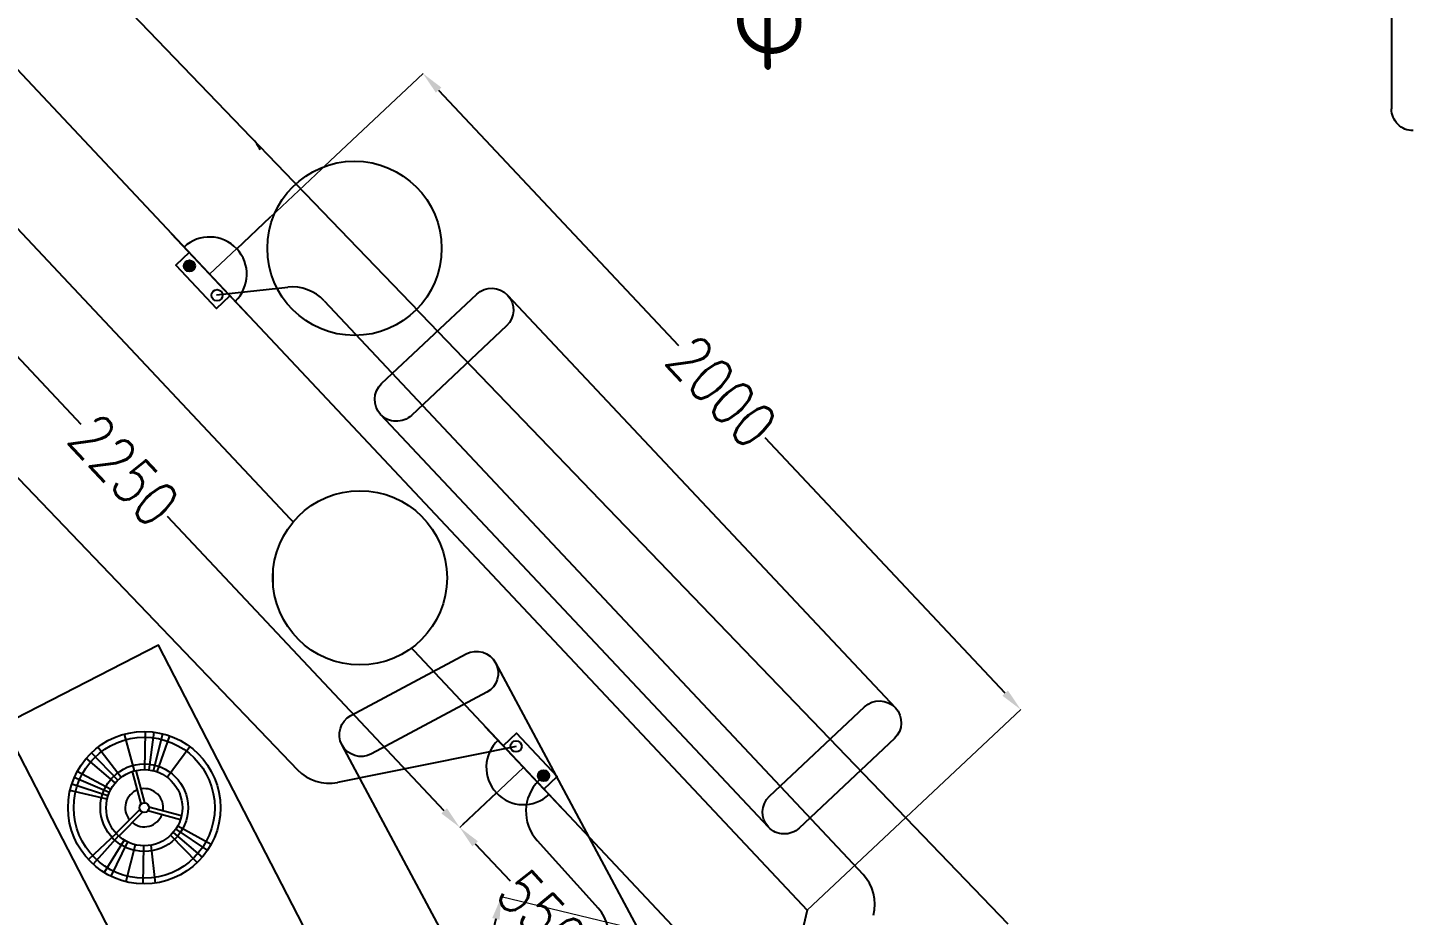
# Model space of a CAD drawing. Extents: x -678889171 to 586587, y -792238163 to 335485.
# Drawn here: x 82286 to 85467, y 22979 to 25017 of the extents above; entities that cross this region are included whole.
import ezdxf
from ezdxf import colors
from ezdxf.entities.mleader import LeaderData, LeaderLine
from ezdxf.math import Vec2, Vec3

# ---------------------------------------------------------------- set-up
doc = ezdxf.new("R2010")
doc.units = 0
doc.header["$MEASUREMENT"] = 0
doc.set_wipeout_variables(frame=1)
doc.layers.get('0').update_dxf_attribs({"color": 8})
doc.layers.get('Defpoints').update_dxf_attribs({"color": 252})
for name, color, linetype in [('1', 8, 'Continuous'), ('9TH-FURN$0$A-SITE-PATT', 252, 'Continuous'), ('9TH-FURN$0$XR-A-TYP-2-3-4-5-6-7-8-9-10$0$XR-A-TYP$0$TYPICAL TYPES$0$XREF_2BR$0$I-FURN', 252, 'Continuous'), ('9TH-FURN$0$XR-A-TYP-2-3-4-5-6-7-8-9-10$0$XR-A-TYP$0$TYPICAL TYPES$0$XREF_3BR$0$I-FURN', 252, 'Continuous'), ('9TH-FURN$0$XR-A-TYP-2-3-4-5-6-7-8-9-10$0$XR-A-TYP$0$TYPICAL TYPES$0$XREF_3BR$0$I-WIPEOUT', 252, 'Continuous'), ('E-POW-BLOCK', 4, 'Continuous'), ('E-POW-WIR-NO', 4, 'Continuous'), ('E-TEXT', 3, 'Continuous'), ('loop line emped', 1, 'Continuous'), ('XR-A-7TH8TH$0$XR-A-TYP-7-8-9-10$0$A-WALL', 252, 'Continuous'), ('XR-A-9TH-FLOOR$0$A-WALL', 252, 'Continuous'), ('XR-A-TYP.furn$0$2ND-FURN$0$XR-A-TYP-2-3-4-5-6-7-8-9-10$0$XR-A-TYP$0$TYPICAL TYPES$0$XREF_2BR$0$I-FURN', 252, 'Continuous'), ('XR-A-TYP.furn$0$2ND-FURN$0$XR-A-TYP-2-3-4-5-6-7-8-9-10$0$XR-A-TYP$0$TYPICAL TYPES$0$XREF_3BR$0$I-FURN', 252, 'Continuous'), ('XR-A-TYP.furn$0$2ND-FURN$0$XR-A-TYP-2-3-4-5-6-7-8-9-10$0$XR-A-TYP$0$TYPICAL TYPES$0$XREF_3BR$0$I-WIPEOUT', 252, 'Continuous'), ('XR-A-TYP.furn$0$2ND-FURN$0$XREF1$0$I-EQPM', 252, 'Continuous'), ('XR-A-TYP.furn$0$2ND-FURN$0$XREF1$0$I-FURN', 252, 'Continuous'), ('XR-A-TYP.furn$0$A-SITE-PATT', 252, 'Continuous')]:
    doc.layers.add(name, color=color, linetype=linetype)
doc.styles.get("Standard").update_dxf_attribs({"font": 'arial.ttf'})
doc.styles.add('Work$0$E-M.MODUL', font='romans.shx', dxfattribs={"width": 0.8})
doc.dimstyles.new('Work$0$S-DIM', dxfattribs={"dimscale": 500, "dimtxt": 0.2065, "dimasz": 0.104, "dimexe": 0, "dimexo": 0, "dimgap": 0, "dimtad": 0, "dimdec": 0, "dimzin": 0, "dimdsep": 46, "dimtxsty": 'Work$0$E-M.MODUL', "dimcen": 0.25, "dimclrd": 5, "dimclre": 5, "dimclrt": 1, "dimadec": 0, "dimazin": 0, "dimtfac": 1, "dimtdec": 0, "dimtofl": 0, "dimtmove": 0, "dimatfit": 3, "dimfxl": 1, "dimtolj": 1, "dimtzin": 0, "dimlwe": 13, "dimarcsym": 0})

# ---------------------------------------------------------------- blocks, each defined once
blk = doc.blocks.new('SO1')
at = {"layer": 'E-POW-BLOCK'}
h = blk.add_hatch(color=3, dxfattribs=at)
h.dxf.hatch_style = 1
edge = h.paths.add_edge_path()
edge.add_arc((-0.1064295025979398, -0.04814632734824666), 0.03025259035537483, 0, 360)
at = {"layer": 'E-POW-BLOCK', "color": 3}
for p, q in [((1.42e-14, 0.2000001000000597), (0, 0.4500002250000599)), ((-0.3000001499999971, 7.11e-14), (0.3000001499999971, 1.42e-14))]:
    blk.add_line(p, q, dxfattribs=at)
blk.add_lwpolyline([(0.1593095883453804, 4.265338082731773e-14), (-0.1593095883453804, 4.265338082731773e-14), (-0.1593095883453804, -0.09876317676643645), (0.1593095883453804, -0.09876317676643645)], close=True, dxfattribs=at)
for centre in [(-0.1064295025979398, -0.04814632734824666), (0.1096454942411166, -0.04814632734824666)]:
    blk.add_circle(centre, 0.03025259035537483, dxfattribs=at)
blk.add_arc((0, 1.42e-14), 0.2000001000000001, 0, 179.9999999999979, dxfattribs=at)
blk = doc.blocks.new('*D2995')
at = {"layer": '1', "color": 5, "lineweight": 13, "transparency": 16777216}
for p, q in [((82703.68546094155, 24450.80872106337), (83193.87469490197, 24911.4791943845)), ((84075.90698361523, 22990.65823176879), (84566.09621757564, 23451.32870508991))]:
    blk.add_line(p, q, dxfattribs=at)
at = {"layer": '1', "color": 5, "lineweight": -2, "transparency": 16777216}
for p, q in [((83229.48560718355, 24873.58641240068), (83780.32055686612, 24287.45515880218)), ((84530.48530529406, 23489.22148707373), (83979.65035561149, 24075.35274067223))]:
    blk.add_line(p, q, dxfattribs=at)
at = {"layer": '1', "color": 5, "transparency": 16777216}
for points in [[(83235.80107084752, 24879.52156444762), (83223.17014351959, 24867.65126035374), (83193.87469490197, 24911.4791943845)], [(84536.80076895804, 23495.15663912066), (84524.1698416301, 23483.28633502679), (84566.09621757564, 23451.32870508991)]]:
    blk.add_solid(points, dxfattribs=at)
at = {"layer": 'Defpoints', "color": 0, "transparency": 16777216}
for p in [(82703.68546094155, 24450.80872106337), (84566.09621757564, 23451.32870508991), (84075.90698361523, 22990.65823176879)]:
    blk.add_point(p, dxfattribs=at)
at = {"layer": '1', "color": 1, "transparency": 16777216, "insert": (83879.9854562388, 24181.40394973721), "char_height": 103.25, "attachment_point": 5, "rotation": 313.2218645157083, "style": 'Work$0$E-M.MODUL'}
blk.add_mtext('\\A1;2000', dxfattribs=at)
blk = doc.blocks.new('*D2999')
at = {"layer": '1', "color": 5, "lineweight": 13, "transparency": 16777216}
for p, q in [((83424.47144919311, 23318.77969600906), (83277.96734185974, 23181.09793598849)), ((83801.12532911237, 22917.99065581245), (83654.621221779, 22780.30889579188))]:
    blk.add_line(p, q, dxfattribs=at)
at = {"layer": '1', "color": 5, "lineweight": -2, "transparency": 16777216}
for p, q in [((83313.57825414301, 23143.20515400626), (83393.56584173313, 23058.09213601542)), ((83619.01030949572, 22818.20167777411), (83539.0227219056, 22903.31469576494))]:
    blk.add_line(p, q, dxfattribs=at)
at = {"layer": '1', "color": 5, "transparency": 16777216}
for points in [[(83319.89371780673, 23149.14030605348), (83307.2627904793, 23137.27000195905), (83277.96734185974, 23181.09793598849)], [(83625.32577315942, 22824.13682982133), (83612.69484583201, 22812.2665257269), (83654.621221779, 22780.30889579188)]]:
    blk.add_solid(points, dxfattribs=at)
at = {"layer": 'Defpoints', "color": 0, "transparency": 16777216}
for p in [(83424.47144919311, 23318.77969600906), (83801.12532911237, 22917.99065581245), (83654.621221779, 22780.30889579188)]:
    blk.add_point(p, dxfattribs=at)
at = {"layer": '1', "color": 1, "transparency": 16777216, "insert": (83466.29428181937, 22980.70341589019), "char_height": 103.25, "attachment_point": 5, "rotation": 313.2218645182715, "style": 'Work$0$E-M.MODUL'}
blk.add_mtext('\\A1;550', dxfattribs=at)
blk = doc.blocks.new('*D3000')
at = {"layer": 'Defpoints', "color": 0, "transparency": 16777216}
for p in [(81883.61466770478, 24958.37122408592), (83424.4714491927, 23318.77969600867), (83277.96734185974, 23181.09793598851)]:
    blk.add_point(p, dxfattribs=at)
at = {"layer": 'loop line emped', "color": 5, "lineweight": 13, "transparency": 16777216}
for p, q in [((81883.61466770478, 24958.37122408592), (81737.11056037182, 24820.68946406575)), ((83424.4714491927, 23318.77969600867), (83277.96734185974, 23181.09793598851))]:
    blk.add_line(p, q, dxfattribs=at)
at = {"layer": 'loop line emped', "color": 5, "lineweight": -2, "transparency": 16777216}
for p, q in [((81772.72147265509, 24782.79668208352), (82407.87405173836, 24106.94490908766)), ((83242.35642957647, 23218.99071797074), (82607.2038504932, 23894.84249096661))]:
    blk.add_line(p, q, dxfattribs=at)
at = {"layer": 'loop line emped', "color": 5, "transparency": 16777216}
for points in [[(81779.0369363188, 24788.73183413074), (81766.40600899138, 24776.8615300363), (81737.11056037182, 24820.68946406575)], [(83248.67189324017, 23224.92587001796), (83236.04096591276, 23213.05556592352), (83277.96734185974, 23181.09793598851)]]:
    blk.add_solid(points, dxfattribs=at)
at = {"layer": 'loop line emped', "color": 1, "transparency": 16777216, "insert": (82507.53895111577, 24000.89370002712), "char_height": 103.25, "attachment_point": 5, "rotation": 313.221864518269, "style": 'Work$0$E-M.MODUL'}
blk.add_mtext('\\A1;2250', dxfattribs=at)
blk = doc.blocks.new('*D3001')
at = {"layer": '1', "color": 5, "lineweight": 13, "transparency": 16777216}
for p, q in [((83801.12532911243, 22917.99065581247), (83373.36474218567, 23021.44283030946)), ((83413.26127802584, 21314.22587322284), (82985.50069109908, 21417.67804771983))]:
    blk.add_line(p, q, dxfattribs=at)
at = {"layer": '1', "color": 5, "lineweight": -2, "transparency": 16777216}
for p, q in [((83361.14114784841, 22970.8999401915), (83212.25620169292, 22355.28105869682)), ((82997.72428543636, 21468.22093783781), (83146.60923159184, 22083.83981933247))]:
    blk.add_line(p, q, dxfattribs=at)
at = {"layer": '1', "color": 5, "transparency": 16777216}
for points in [[(83352.71733282875, 22972.93720591438), (83369.56496286807, 22968.86267446862), (83373.36474218567, 23021.44283030946)], [(82989.3004704167, 21470.25820356069), (83006.14810045602, 21466.18367211493), (82985.50069109908, 21417.67804771983)]]:
    blk.add_solid(points, dxfattribs=at)
at = {"layer": 'Defpoints', "color": 0, "transparency": 16777216}
for p in [(83373.36474218567, 23021.44283030946), (83801.12532911243, 22917.99065581247), (83413.26127802584, 21314.22587322284, 3.270512733702382e-06)]:
    blk.add_point(p, dxfattribs=at)
at = {"layer": '1', "color": 1, "transparency": 16777216, "insert": (83179.43271664238, 22219.56043901465), "char_height": 103.25, "attachment_point": 5, "rotation": 76.40430269480302, "style": 'Work$0$E-M.MODUL'}
blk.add_mtext('\\A1;1650', dxfattribs=at)
blk = doc.blocks.new('9TH-FURN$0$XR-A-TYP-2-3-4-5-6-7-8-9-10$0$XR-A-TYP$0$TYPICAL TYPES$0$XREF_3BR$0$RTHY')
blk.add_wipeout([(-366.5963467173806, -30.163484864675354), (-363.605920245104, 2.9431914029502195), (-355.11429691915544, 33.95284002075181), (-340.3425543943831, 64.76699660992762), (-316.22755313452944, 96.62292701792751), (-293.17758797020565, 117.27702817829379), (-266.48705255179317, 134.0607138018554), (-252.8273157464397, 140.41050229200698), (-212.9196730558055, 151.95916500061833), (-181.84098252107103, 154.59187933163423), (-153.58202099218084, 152.41793722590955), (-119.2738226510368, 143.67521941348014), (-88.90897588006983, 129.51803172690677), (-50.86653085986538, 100.14475590066093), (-33.4585726154767, 79.91469203665122), (-15.059929385182755, 49.326293812808785), (-8.342488508943205, 33.340980921873665), (-2.060631645916658, 12.422546160973639), (2.060631645915919, -12.422546160973354), (2.9143816752385305, -30.163484864675354), (-0.9877331899775754, -67.93446321705937), (-8.183575147836933, -93.23209404323404), (-25.038080516478516, -127.87425459989419), (-39.87620141427135, -148.40284178363493), (-67.99139613277663, -175.67230342398608), (-96.11463227682403, -193.82636236935883), (-117.72621898143724, -203.43737699954943), (-161.47483901708233, -213.7929073385421), (-204.47904336514154, -213.526684009246), (-238.92261080952278, -205.87982534344565), (-263.30451971489157, -195.98940776933642), (-293.21156697743754, -177.57833322520727), (-309.9732306425446, -163.2674727487652), (-333.914089493426, -135.08400113812087), (-349.90460618611246, -106.90436705849504), (-360.1667612465172, -78.47974756445757), (-365.5303162405821, -49.981993309885866)]).dxf.layer = '9TH-FURN$0$XR-A-TYP-2-3-4-5-6-7-8-9-10$0$XR-A-TYP$0$TYPICAL TYPES$0$XREF_3BR$0$I-WIPEOUT'
blk.add_circle((-181.8409825210711, -30.16348486467541), 184.7553641963095)
blk = doc.blocks.new('XR-A-7TH8TH')
at = {"layer": 'XR-A-7TH8TH$0$XR-A-TYP-7-8-9-10$0$A-WALL'}
for p, q in [((83926.45101616581, 12607.45542853379), (86876.3416326645, 9468.5422461595)), ((83796.2930204753, 12380.89702469741), (86601.5599781617, 9395.874670203244)), ((86876.3416326645, 9468.5422461595), (85611.35754444427, 4238.00612005859))]:
    blk.add_line(p, q, dxfattribs=at)
blk = doc.blocks.new('XR-A-TYP.furn$0$2ND-FURN$0$XR-A-TYP-2-3-4-5-6-7-8-9-10$0$XR-A-TYP$0$TYPICAL TYPES$0$XREF_3BR$0$RTHY')
blk.add_wipeout([(-366.5963467173806, -30.163484864675354), (-363.605920245104, 2.9431914029502195), (-355.11429691915544, 33.95284002075181), (-340.3425543943831, 64.76699660992762), (-316.22755313452944, 96.62292701792751), (-293.17758797020565, 117.27702817829379), (-266.48705255179317, 134.0607138018554), (-252.8273157464397, 140.41050229200698), (-212.9196730558055, 151.95916500061833), (-181.84098252107103, 154.59187933163423), (-153.58202099218084, 152.41793722590955), (-119.2738226510368, 143.67521941348014), (-88.90897588006983, 129.51803172690677), (-50.86653085986538, 100.14475590066093), (-33.4585726154767, 79.91469203665122), (-15.059929385182755, 49.326293812808785), (-8.342488508943205, 33.340980921873665), (-2.060631645916658, 12.422546160973639), (2.060631645915919, -12.422546160973354), (2.9143816752385305, -30.163484864675354), (-0.9877331899775754, -67.93446321705937), (-8.183575147836933, -93.23209404323404), (-25.038080516478516, -127.87425459989419), (-39.87620141427135, -148.40284178363493), (-67.99139613277663, -175.67230342398608), (-96.11463227682403, -193.82636236935883), (-117.72621898143724, -203.43737699954943), (-161.47483901708233, -213.7929073385421), (-204.47904336514154, -213.526684009246), (-238.92261080952278, -205.87982534344565), (-263.30451971489157, -195.98940776933642), (-293.21156697743754, -177.57833322520727), (-309.9732306425446, -163.2674727487652), (-333.914089493426, -135.08400113812087), (-349.90460618611246, -106.90436705849504), (-360.1667612465172, -78.47974756445757), (-365.5303162405821, -49.981993309885866)]).dxf.layer = 'XR-A-TYP.furn$0$2ND-FURN$0$XR-A-TYP-2-3-4-5-6-7-8-9-10$0$XR-A-TYP$0$TYPICAL TYPES$0$XREF_3BR$0$I-WIPEOUT'
blk.add_circle((-181.8409825210711, -30.16348486467541), 184.7553641963095)
blk = doc.blocks.new('XR-A-TYP.furn$0$furn24')
at = {"layer": 'XR-A-TYP.furn$0$2ND-FURN$0$XR-A-TYP-2-3-4-5-6-7-8-9-10$0$XR-A-TYP$0$TYPICAL TYPES$0$XREF_3BR$0$I-FURN', "extrusion": (-1.181664988671315e-08, 1.644557267401134e-08, 0.9999999999999999), "elevation": -0.0007787416702217874}
blk.add_lwpolyline([(86753.79354643999, 8822.872273261266), (86489.27962216841, 8681.314965148355, -0.414213562373095), (86421.60337223392, 8701.807041569045), (85808.19716461468, 9848.017613227668, -0.414213562373095), (85828.6892404393, 9915.693863162145), (86093.20316506851, 10057.25117127506, -0.414213562373095), (86160.87941476458, 10036.75909509281), (86774.28562262222, 8890.5485235534, -0.414213562373095)], format="xyb", close=True, dxfattribs=at)
at = {"layer": 'XR-A-TYP.furn$0$2ND-FURN$0$XR-A-TYP-2-3-4-5-6-7-8-9-10$0$XR-A-TYP$0$TYPICAL TYPES$0$XREF_3BR$0$I-FURN', "extrusion": (-1.181664988671315e-08, 1.644557267401134e-08, 0.9999999999999999), "elevation": -0.0007787416702276115}
blk.add_lwpolyline([(86160.87941476458, 10036.75909509281, -0.4142135623730951), (86140.38733858234, 9969.082845158307), (85875.87341442998, 9827.525536687797, -0.414213562373095), (85808.19716461468, 9848.017613227668)], format="xyb", dxfattribs=at)
at = {"layer": 'XR-A-TYP.furn$0$2ND-FURN$0$XR-A-TYP-2-3-4-5-6-7-8-9-10$0$XR-A-TYP$0$TYPICAL TYPES$0$XREF_3BR$0$I-FURN', "extrusion": (-1.181664988671315e-08, 1.644557267401135e-08, 0.9999999999999998), "xscale": 1.082512547714136, "yscale": 1.082512547714136, "zscale": 1.082512547714136, "rotation": 319.4362514130914}
blk.add_blockref('XR-A-TYP.furn$0$2ND-FURN$0$XR-A-TYP-2-3-4-5-6-7-8-9-10$0$XR-A-TYP$0$TYPICAL TYPES$0$XREF_3BR$0$RTHY', (86020.16364277423, 10128.60965862455, -0.0007787412667296479), dxfattribs=at)
at = {"layer": 'XR-A-TYP.furn$0$2ND-FURN$0$XR-A-TYP-2-3-4-5-6-7-8-9-10$0$XR-A-TYP$0$TYPICAL TYPES$0$XREF_2BR$0$I-FURN', "extrusion": (-1.181664988671315e-08, 1.644557267401134e-08, 0.9999999999999999)}
blk.add_circle((85849.39013333933, 10231.81138306843, -0.0007787412667242781), 200, dxfattribs=at)
blk = doc.blocks.new('XR-A-TYP.furn$0$2ND-FURN$0$XREF1$0$T-lamp')
for p, q in [((-0.03685997040935263, 0.07935737254082653), (-0.06875697268154113, 0.1609269358694121)), ((-0.02109759772733355, 0.08491843948930011), (-0.04219519545463868, 0.1698368789786002)), ((-0.001382774731780501, 0.08748907319889554), (-0.002765549463504158, 0.1749781463978053)), ((0.01686304560624308, 0.08585969769363544), (0.033726091212543, 0.1717193953872709)), ((0.02520280534272956, 0.08379181701108962), (0.05040561068545912, 0.1675836340221508)), ((0.04014586550880495, 0.07774676506267042), (0.08029173101758147, 0.1554935301253551)), ((0.04667724612633606, 0.07401003100407877), (0.0933544922526437, 0.1480200620081433)), ((-0.07889810106058803, 0.0378330496285173), (-0.1577962021211761, 0.0756660992570346)), ((-0.07483080043735413, 0.04534976627354581), (-0.1496616008747367, 0.09069953254709162)), ((0.001223331024419849, 0.01086887148599658), (0.03990641712334764, 0.07786994200291986)), ((0.008801053305120377, 0.00649387148737901), (0.04748413940407659, 0.07349494200430229)), ((-0.08505681644069796, 0.02053260753378083), (-0.1701136328813675, 0.04106521506756167)), ((-0.0826328985263558, 0.02877592876514257), (-0.1652657970526832, 0.05755185753032777)), ((-0.01002438432954023, 0.004374999998617568), (-0.08739055652742422, 0.004374999998617568)), ((0.08745049231913526, 0.002943023666333033), (0.174900984638299, 0.005886047332637645)), ((-0.01002438432954023, -0.004374999998617568), (-0.08739055652742422, -0.004374999998617568)), ((0.001223331024419849, -0.01086887148599658), (0.03990641712334764, -0.07786994200291986)), ((0.008801053305120377, -0.00649387148737901), (0.04748413940407659, -0.07349494200430229)), ((0.08505681644069796, -0.02053260753380926), (0.1701136328813675, -0.04106521506761851)), ((0.08653558545827877, -0.01295540213779134), (0.173071170916586, -0.02591080427555426)), ((0.08737997856039215, -0.004581412658481554), (0.1747599571207843, -0.009162825316920475)), ((0.06928195055166952, -0.05344400174874409), (0.138563901103339, -0.1068880034974455)), ((0.07483080043735413, -0.04534976627354581), (0.1496616008747367, -0.0906995325470632)), ((0.07889810106055961, -0.03783304962855993), (0.1577962021211761, -0.07566609925709145)), ((-0.03249049224331202, -0.08124418692403879), (-0.0649809844865672, -0.162488373848106)), ((-0.007159133188082478, -0.08720663281630436), (-0.01431826637616496, -0.1744132656325945)), ((0.001382774731723657, -0.08748907319889554), (0.002765549463504158, -0.1749781463978053)), ((0.01117099337798777, -0.08678397837222462), (0.02234198675597554, -0.1735679567444492)), ((0.02109759772730513, -0.08491843948930011), (0.04219519545461026, -0.1698368789786144)), ((0.04354374302988617, -0.07589593163082498), (0.0870874860597155, -0.15179186326165))]:
    blk.add_line(p, q)
for radius in [0.1749999999447027, 0.16187499994885, 0.1006249999682041, 0.08749999997235136, 0.01093749999654392]:
    blk.add_circle((0, 0), radius)
for start, end in [(65.73917047762941, 174.2608295223939), (305.7391704778918, 54.26082952210819), (185.7391704776061, 294.2608295223706)]:
    blk.add_arc((0, 0), 0.04374999998617568, start, end)
blk = doc.blocks.new('XR-A-TYP.furn')
at = {"layer": 'XR-A-TYP.furn$0$2ND-FURN$0$XREF1$0$I-FURN'}
blk.add_lwpolyline([(85769.82997875105, 8463.789025514634), (86125.61169558551, 8646.59868066298), (85387.12348222498, 10077.43852640774), (85031.34176558809, 9894.628871580418)], close=True, dxfattribs=at)
at = {"layer": 'XR-A-TYP.furn$0$2ND-FURN$0$XREF1$0$I-EQPM', "extrusion": (-1.007861915831e-15, 1.506564100887142e-15, -1), "xscale": -1000.000000000001, "yscale": 999.9999999999995, "zscale": -1000.000000000001, "rotation": 194.9156374370856}
blk.add_blockref('XR-A-TYP.furn$0$2ND-FURN$0$XREF1$0$T-lamp', (-85354.13831847726, 9704.129227121171), dxfattribs=at)
at = {"layer": 'XR-A-TYP.furn$0$A-SITE-PATT'}
blk.add_blockref('XR-A-TYP.furn$0$furn24', (0, 0), dxfattribs=at)

msp = doc.modelspace()

# ---------------------------------------------------------------- linework, layer by layer
at = {"layer": '9TH-FURN$0$XR-A-TYP-2-3-4-5-6-7-8-9-10$0$XR-A-TYP$0$TYPICAL TYPES$0$XREF_3BR$0$I-FURN', "elevation": 0.0001048645136256574}
msp.add_lwpolyline([(84276.03723597433, 23384.92583419009), (84057.41763877729, 23179.47131509886, -0.414213562373095), (83986.74100967584, 23181.66542057861), (83096.45085818661, 24129.00342593347, -0.414213562373095), (83098.64496366636, 24199.68005503492), (83317.2645608634, 24405.13457412621, -0.414213562373095), (83387.94118996485, 24402.9404686464), (84278.23134145411, 23455.60246329154, -0.414213562373095)], format="xyb", close=True, dxfattribs=at)
for points in [[(83387.94118996485, 24402.9404686464, -0.4142135623730951), (83385.7470844851, 24332.26383954501), (83167.12748728806, 24126.80932045372, -0.414213562373095), (83096.45085818661, 24129.00342593347)], [(83986.74100967584, 23181.66542057861, -0.4142135623730951), (83988.93511515562, 23252.34204968006), (84207.55471235266, 23457.79656877135, -0.414213562373095), (84278.23134145411, 23455.60246329154)]]:
    msp.add_lwpolyline(points, format="xyb", dxfattribs=at)

# ---------------------------------------------------------------- next in the draw order: block references
at = {"layer": '9TH-FURN$0$XR-A-TYP-2-3-4-5-6-7-8-9-10$0$XR-A-TYP$0$TYPICAL TYPES$0$XREF_3BR$0$I-FURN', "xscale": 1.082512547714136, "yscale": 1.082512547714136, "zscale": 1.082512547714136, "rotation": 334.504201733019}
msp.add_blockref('9TH-FURN$0$XR-A-TYP-2-3-4-5-6-7-8-9-10$0$XR-A-TYP$0$TYPICAL TYPES$0$XREF_3BR$0$RTHY', (83228.18560176404, 24455.05195291892, 0.000104864917187014), dxfattribs=at)

# ---------------------------------------------------------------- next in the draw order: linework, layer by layer
at = {"layer": '9TH-FURN$0$XR-A-TYP-2-3-4-5-6-7-8-9-10$0$XR-A-TYP$0$TYPICAL TYPES$0$XREF_2BR$0$I-FURN'}
msp.add_circle((83036.45481813114, 24510.3103806828, 0.000104864917187014), 200, dxfattribs=at)

# ---------------------------------------------------------------- next in the draw order: block references
at = {"layer": 'XR-A-9TH-FLOOR$0$A-WALL'}
msp.add_blockref('XR-A-7TH8TH', (-2800.434649049275, 13522.11598560929), dxfattribs=at)

# ---------------------------------------------------------------- next in the draw order: block references
at = {"layer": '9TH-FURN$0$A-SITE-PATT'}
msp.add_blockref('XR-A-TYP.furn', (-2800.434649049275, 13522.11598560929), dxfattribs=at)

# ---------------------------------------------------------------- next in the draw order: linework, layer by layer
at = {"color": 240, "true_color": 0xed1f24}
msp.add_line((84537.03002356036, 22958.83853544344, -3.005666995481088e-05), (81009.8699988364, 26624.5420251155, 6.751581627352987e-07), dxfattribs=at)
at = {"color": 240, "true_color": 0xed1f24, "extrusion": (8.69408240564087e-07, 4.879992298750449e-07, 0.9999999999995031)}
msp.add_arc((82730.0409204177, 24692.57888850901, 0.08405768319351943), 100, 25.98331802241801, 43.89654872737336, dxfattribs=at)
at = {"layer": '1', "color": 4}
for p, q in [((82719.84667350203, 24403.55437109526), (82883.11522886888, 24421.01244446313)), ((81872.07336078907, 24391.85116343169), (82905.5469703748, 23313.28386989074)), ((82966.61821027737, 24390.06179792816), (84204.17790506376, 23073.20197329128)), ((83407.36863981458, 23367.03597839741), (82997.50594032378, 23284.43977657778)), ((83470.63234389227, 23299.71847394991), (83459.49268148156, 23288.61716770735)), ((83455.82008281289, 23150.81248860435), (83595.60629720453, 22995.81232765182))]:
    msp.add_line(p, q, dxfattribs=at)
for centre, start, end in [((82893.74747569617, 24321.57927430647), 43.22186451820912, 96.10336496028376), ((82977.75092000337, 23382.46905369508, 1.837118995702676e-08), 223.7768772454622, 281.3937380187108), ((83530.08130892206, 23217.78464921431), 134.9011893585983, 222.0455818644004), ((84131.30717048256, 23004.71944966957), 345.2613519390911, 43.22186451820912), ((83521.34507109536, 22928.84016704185), 346.7624922021502, 42.04558186440045)]:
    msp.add_arc(centre, 100, start, end, dxfattribs=at)
at = {"layer": 'E-POW-WIR-NO', "extrusion": (1.605154882769507e-27, -1.202095934730366e-28, -1)}
msp.add_line((85416.02346560083, 26569.63193145175, 8.313102329492884e-05), (85417.36825533569, 24830.35049807289, 8.313102329492884e-05), dxfattribs=at)
msp.add_arc((-85467.3682403903, 24830.38915740978, -8.313102329492884e-05), 50.0000000000174, 269.9556996587687, 359.9556996587693, dxfattribs=at)

# ---------------------------------------------------------------- next in the draw order: block references
at = {"layer": 'E-POW-BLOCK'}
for p, xscale, yscale, zscale, rotation in [((82703.68546094155, 24450.80872106337), 427.5336916951258, 427.5336916951258, 427.5336916951258, 313.2218645182318), ((83424.47144925475, 23318.77969606698), 427.533691695126, 427.533691695126, 427.533691695126, 133.2218645182292)]:
    msp.add_blockref('SO1', p, dxfattribs=dict(at, xscale=xscale, yscale=yscale, zscale=zscale, rotation=rotation))

# ---------------------------------------------------------------- next in the draw order: dimensions: what is measured, and where the dimension line sits
at = {"layer": '1', "color": 4}
dim = msp.add_aligned_dim(p1=(82703.68546094155, 24450.80872106338), p2=(84075.90698361522, 22990.65823176879), distance=672.6832613352369, text='2000', dimstyle='Work$0$S-DIM', dxfattribs=at)
dim.commit()
dim.dimension.update_dxf_attribs({"geometry": '*D2995', "text_midpoint": (83879.9854562388, 24181.40394973721)})
for p1, p2, distance, picture, middle in [((83424.47144919311, 23318.77969600907), (83801.12532911237, 22917.99065581245), -201.04656303431102, '*D2999', (83466.29428181937, 22980.70341589019)), ((83413.26127802584, 21314.22587322284, 3.270512733702382e-06), (83801.12532911243, 22917.99065581248), 440.0925722346129, '*D3001', (83179.43271664238, 22219.56043901465))]:
    dim = msp.add_aligned_dim(p1=p1, p2=p2, distance=distance, dimstyle='Work$0$S-DIM', dxfattribs=at)
    dim.commit()
    dim.dimension.update_dxf_attribs({"geometry": picture, "text_midpoint": middle})
at = {"layer": 'loop line emped', "color": 3}
dim = msp.add_aligned_dim(p1=(81883.61466770477, 24958.37122408591), p2=(83424.4714491927, 23318.77969600867), distance=-201.04656303373488, dimstyle='Work$0$S-DIM', dxfattribs=at)
dim.commit()
dim.dimension.update_dxf_attribs({"geometry": '*D3000', "text_midpoint": (82507.53895111577, 24000.89370002712)})

# ---------------------------------------------------------------- next in the draw order: leaders
at = {"layer": 'E-TEXT', "color": 30}
ml = msp.add_multileader_mtext('Standard', dxfattribs=at)
ml.set_content('\\C30;CT1{\\fArial|b0|i0|c178|p34;5}/DP-T-8 {\\A1;3(1x3)mm\\H0.7x;\\S2^ ;\\H1.42857x; \\P∅ 25 mm PVC CONDUIT}', color=3)
ml.set_leader_properties(color=30)
ml.build(insert=Vec2(0, 0))
ml.multileader.update_dxf_attribs({"text_right_attachment_type": 6, "dogleg_length": 0.2763936738358556, "arrow_head_size": 153.5520410199195, "scale": 2})
ctx = ml.context
ctx.base_point, ctx.scale, ctx.char_height, ctx.arrow_head_size, ctx.landing_gap_size, ctx.plane_origin, ctx.plane_x_axis, ctx.plane_y_axis = Vec3(83669.94752024028, 25229.53972242085, -1.301467495540688e-05), 2, 153.5520410199195, 153.5520410199195, 3.071040820398391, Vec3(72466.2112091032, 31572.8525335079, 3.451332349495264e-05), Vec3(0.7079538503740199, 0.7062586960460026, 3.477911888746864e-09), Vec3(-0.7062586960460026, 0.7079538503740199, 4.799668914001097e-09)
ctx.right_attachment = 6
notes = []
notes.append((ctx, [(0, (1, 1, 0), (83669.55617230907, 25229.14931154949, -1.301659750109529e-05), (0.7079538503740199, 0.7062586960460026, 3.477911888746864e-09), 0.5527873476717118, [(1, [(81858.86695295261, 26957.53063017823, -1.218614226690966e-06)], 0, [])])]))
ctx.mtext.insert, ctx.mtext.text_direction, ctx.mtext.rotation, ctx.mtext.width, ctx.mtext.defined_height, ctx.mtext.flow_direction, ctx.mtext.extrusion = Vec3(83615.71568066369, 25288.25005150232, -1.262066421171121e-05), Vec3(0.7079538503740199, 0.7062586960460026, 3.477911888746863e-09), 0.7841995079899166, 3748.683909881383, 216.9691545207393, 5, Vec3(9.276067957549787e-10, -5.854249603696769e-09, 1)
ml = msp.add_multileader_mtext('Standard', dxfattribs=at)
ml.set_content('\\C30;CT1{\\fArial|b0|i0|c178|p34;4}/DP-T-8 {\\A1;3(1x3)mm\\H0.7x;\\S2^ ;\\H1.42857x; \\P∅ 25 mm PVC CONDUIT}', color=3)
ml.set_leader_properties(color=30)
ml.build(insert=Vec2(0, 0))
ml.multileader.update_dxf_attribs({"text_right_attachment_type": 6, "dogleg_length": 0.2763936738358556, "arrow_head_size": 153.5520410199195, "scale": 2})
ctx = ml.context
ctx.base_point, ctx.scale, ctx.char_height, ctx.arrow_head_size, ctx.landing_gap_size, ctx.plane_origin, ctx.plane_x_axis, ctx.plane_y_axis = Vec3(81013.90216901325, 19213.91547105181, 9.250055825567559e-06), 2, 153.5520410199195, 153.5520410199195, 3.071040820398391, Vec3(72736.51329676688, 17328.75466919194, 3.397414773374764e-05), Vec3(0.2047159489315343, 0.9788214240876942, 3.477911888746864e-09), Vec3(-0.9788214240876942, 0.2047159489315343, 4.799668914001103e-09)
ctx.right_attachment = 6
notes.append((ctx, [(0, (1, 1, 0), (81013.78900462681, 19213.37439095295, 9.248133279879143e-06), (0.2047159489315342, 0.9788214240876941, 3.477911888746864e-09), 0.5527873476717116, [(1, [(83241.14207077658, 18704.68442776526, -1.861706451765952e-06)], 0, [])])]))
ctx.mtext.insert, ctx.mtext.text_direction, ctx.mtext.rotation, ctx.mtext.width, ctx.mtext.defined_height, ctx.mtext.flow_direction, ctx.mtext.extrusion = Vec3(80936.35639449209, 19233.27129752934, 9.644066569263226e-06), Vec3(0.2047159489315343, 0.9788214240876942, 3.477911888746863e-09), 1.364622825373287, 3689.840183907986, 503.608197250026, 5, Vec3(3.986034728946845e-09, -4.386823444081633e-09, 1)
ml = msp.add_multileader_mtext('Standard', dxfattribs=at)
ml.set_content('\\C30;CT2/DP-T-8 {\\A1;3(1x3)mm\\H0.7x;\\S2^ ;\\H1.42857x; \\P∅ 25 mm PVC CONDUIT}', color=3)
ml.set_leader_properties(color=30)
ml.build(insert=Vec2(0, 0))
ml.multileader.update_dxf_attribs({"text_right_attachment_type": 6, "dogleg_length": 0.2763936738358556, "arrow_head_size": 153.5520410199195, "scale": 2})
ctx = ml.context
ctx.base_point, ctx.scale, ctx.char_height, ctx.arrow_head_size, ctx.landing_gap_size, ctx.plane_origin, ctx.plane_x_axis, ctx.plane_y_axis = Vec3(77999.4766952707, 25411.08904687813, -1.730699440741814e-05), 2, 153.5520410199195, 153.5520410199195, 3.071040820398391, Vec3(79143.79885497651, 35913.55845233223, 2.964824083665978e-05), Vec3(0.9791758036653332, -0.2030141510248707, 3.477911888746863e-09), Vec3(0.2030141510248706, 0.9791758036653332, 4.799668914001095e-09)
ctx.right_attachment = 6
notes.append((ctx, [(1, (1, 1, 0), (80341.17506856861, 24818.96410698372, -9.415360421180762e-06), (-0.9791758036653332, 0.2030141510248707, -3.477911888746863e-09), 0.5527873476717114, [(1, [(80404.91383887455, 25259.06869848724, -7.378566143325717e-06)], 0, [])])]))
ctx.mtext.insert, ctx.mtext.text_direction, ctx.mtext.rotation, ctx.mtext.width, ctx.mtext.defined_height, ctx.mtext.flow_direction, ctx.mtext.extrusion = Vec3(78018.69769442081, 25488.66835053824, -1.691298366372247e-05), Vec3(0.9791758036653332, -0.2030141510248707, 3.477911888746862e-09), 6.078750110035444, 3497.316897581842, 503.6081972500259, 5, Vec3(-4.379887878517306e-09, -3.993654336761226e-09, 1)
ml = msp.add_multileader_mtext('Standard', dxfattribs=at)
ml.set_content('\\C30;CT14/DP-T-8 {\\A1;3(1x3)mm\\H0.7x;\\S2^ ;\\H1.42857x; \\P∅ 25 mm PVC CONDUIT}', color=3)
ml.set_leader_properties(color=30)
ml.build(insert=Vec2(0, 0))
ml.multileader.update_dxf_attribs({"text_right_attachment_type": 6, "dogleg_length": 0.2763936738358556, "arrow_head_size": 153.5520410199195, "scale": 2})
ctx = ml.context
ctx.base_point, ctx.scale, ctx.char_height, ctx.arrow_head_size, ctx.landing_gap_size, ctx.plane_origin, ctx.plane_x_axis, ctx.plane_y_axis = Vec3(79721.3565897645, 24341.1879636985, 1.828136421921103e-05), 2, 153.5520410199195, 153.5520410199195, 3.071040820398391, Vec3(73463.46833779119, 34904.16069277743, 3.397414773374796e-05), Vec3(0.9817099728005241, -0.1903825866616857, 3.477911888746863e-09), Vec3(0.1903825866616856, 0.9817099728005241, 4.799668914001094e-09)
ctx.right_attachment = 6
notes.append((ctx, [(0, (1, 1, 0), (79720.81391291246, 24341.29320478363, 1.827944167352261e-05), (0.9817099728005241, -0.1903825866616857, 3.477911888746865e-09), 0.5527873476717114, [(1, [(75212.982233949, 25415.74221628532, 3.120460612651113e-06)], 0, [])])]))
ctx.mtext.insert, ctx.mtext.text_direction, ctx.mtext.rotation, ctx.mtext.width, ctx.mtext.defined_height, ctx.mtext.flow_direction, ctx.mtext.extrusion = Vec3(79739.23754189163, 24417.26040530112, 1.866682859881637e-05), Vec3(0.9817099728005241, -0.1903825866616857, 3.477911888746862e-09), 6.091633460812881, 2376.813927149846, 503.6081972500259, 5, Vec3(-4.3280741686715e-09, -4.049748977454414e-09, 1)
for ctx, leaders in notes:
    for number, flags, end, landing, length, lines in leaders:
        leader = LeaderData()
        leader.index, (leader.has_last_leader_line, leader.has_dogleg_vector, leader.attachment_direction) = number, flags
        leader.last_leader_point, leader.dogleg_vector, leader.dogleg_length = Vec3(end), Vec3(landing), length
        for number, points, colour, breaks in lines:
            line = LeaderLine()
            line.index, line.vertices, line.color, line.breaks = number, Vec3.list(points), colors.encode_raw_color(colour), breaks
            leader.lines.append(line)
        ctx.leaders.append(leader)

doc.saveas('drawing.dxf')
